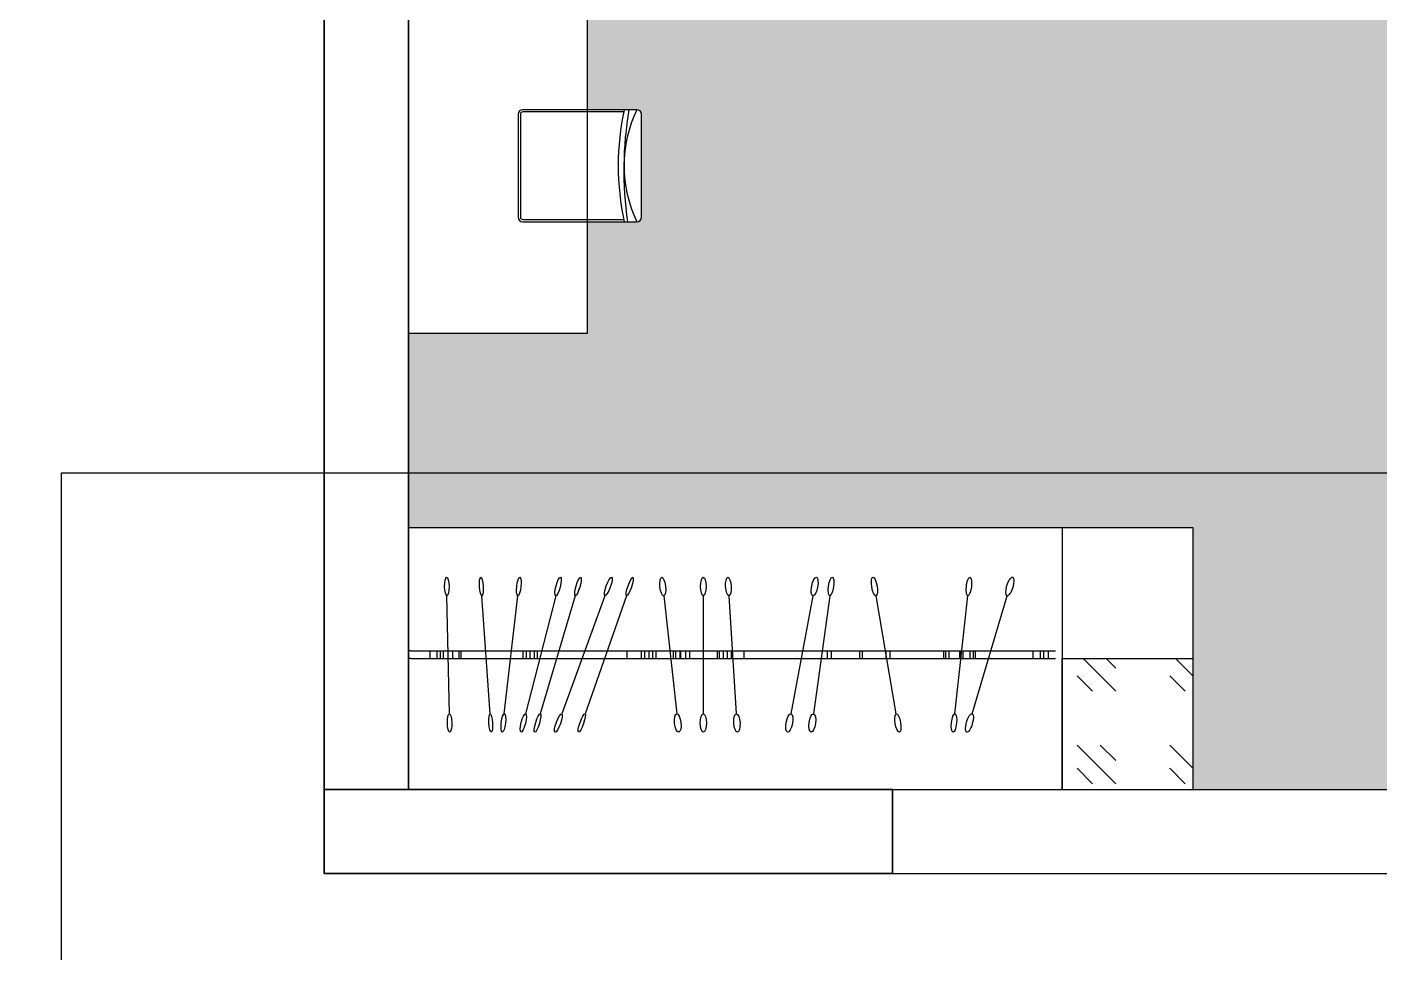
# Model space of a CAD drawing. Header units: millimetres. Extents: x 2258 to 5600, y 711 to 2563.
# Drawn here: x 4393.4 to 4517.6, y 1150.8 to 1236.4 of the extents above; entities that cross this region are included whole.
import ezdxf

# ---------------------------------------------------------------- set-up
doc = ezdxf.new("R2010")
doc.units = ezdxf.units.MM
for name, color, linetype, lineweight in [('HAT', 8, 'Continuous', 18), ('PQI-A-WALL', 30, 'Continuous', 50), ('PQI-ST-COLM', 34, 'Continuous', 40), ('WAL', 7, 'Continuous', 30)]:
    doc.layers.add(name, color=color, linetype=linetype, lineweight=lineweight)

msp = doc.modelspace()

# ---------------------------------------------------------------- hatches: boundary and pattern name
at = {"layer": 'HAT', "lineweight": 30, "true_color": 0x636466}
h = msp.add_hatch(color=251, dxfattribs=at)
h.dxf.hatch_style = 1
h.paths.add_polyline_path([(4202.997, 1342.212), (4164.363, 1342.212), (4155.043, 1342.212), (4155.043, 1330.212), (4131.043, 1330.212), (4131.043, 1301.412), (4131.043, 1262.292), (4092.643, 1262.292), (4055.083, 1262.292), (4055.083, 1330.212), (4031.083, 1330.212), (4031.083, 1300.806), (4031.08, 1248.127), (4178.995, 1248.127), (4178.995, 1283.972), (4202.997, 1283.972)])
h.paths.add_polyline_path([(4178.995, 1248.127), (4031.08, 1248.127), (4031.08, 1235.153), (4031.085, 1235.153), (4031.085, 1211.974), (4054.264, 1211.974), (4119.937, 1211.972), (4130.296, 1211.972), (4130.296, 1228.414), (4140.634, 1228.414), (4140.634, 1232.936, -0.4142136), (4141.045, 1233.347), (4150.499, 1233.347, -0.4142136), (4150.91, 1232.936), (4150.91, 1228.414), (4161.125, 1228.414), (4161.125, 1211.972), (4178.995, 1211.972)])
h.paths.add_polyline_path([(4041.578, 1218.601, -0.0925071), (4043.052, 1217.398, -0.147434), (4041.305, 1216.746, -0.0415583), (4041.613, 1216.245, -0.1092039), (4040.202, 1216.201, -0.1332645), (4040.742, 1214.084, -0.0957329), (4039.413, 1214.685, -0.0925071), (4038.724, 1212.911, -0.1474341), (4037.564, 1214.371, -0.0415583), (4037.182, 1213.924, -0.1092039), (4036.704, 1215.252, -0.1332644), (4034.858, 1214.084, -0.0957329), (4035.019, 1215.534, -0.0925071), (4033.119, 1215.641, -0.1474341), (4034.149, 1217.196, -0.0415583), (4033.606, 1217.42, -0.1092039), (4034.721, 1218.285, -0.1332644), (4033.04, 1219.68, -0.0957329), (4034.469, 1219.975, -0.0925071), (4033.983, 1221.815, -0.1474339), (4035.78, 1221.316, -0.0415583), (4035.826, 1221.902, -0.1092039), (4036.993, 1221.109, -0.1332644), (4037.8, 1223.139, -0.0957329), (4038.522, 1221.871, -0.0925071), (4040.122, 1222.901, -0.147434), (4040.203, 1221.038, -0.0415583), (4040.775, 1221.176, -0.1092039), (4040.381, 1219.821, -0.1332644), (4042.561, 1219.68, -0.0957329)], flags=16)
h.paths.add_polyline_path([(4478.761, 1276.791), (4478.761, 1314.351), (4546.681, 1314.351), (4546.681, 1338.351), (4517.275, 1338.351), (4451.622, 1338.354), (4451.622, 1338.349), (4428.443, 1338.349), (4428.443, 1315.17), (4428.441, 1249.497), (4428.441, 1239.138), (4444.883, 1239.138), (4444.883, 1228.8), (4449.405, 1228.8, -0.4142136), (4449.816, 1228.389), (4449.816, 1218.935, -0.4142136), (4449.405, 1218.524), (4444.883, 1218.524), (4444.883, 1208.309), (4428.441, 1208.309), (4428.441, 1195.472), (4558.681, 1195.472), (4558.681, 1205.071), (4558.681, 1214.391), (4546.681, 1214.391), (4546.681, 1238.391), (4517.881, 1238.391), (4478.761, 1238.391)])
h.paths.add_polyline_path([(4435.07, 1327.856, -0.0925071), (4433.867, 1326.382, -0.147434), (4433.215, 1328.129, -0.0415583), (4432.714, 1327.821, -0.1092039), (4432.67, 1329.232, -0.1332645), (4430.553, 1328.691, -0.0957329), (4431.154, 1330.021, -0.0925071), (4429.38, 1330.71, -0.1474341), (4430.84, 1331.87, -0.0415583), (4430.393, 1332.252, -0.1092039), (4431.72, 1332.729, -0.1332644), (4430.553, 1334.576, -0.0957329), (4432.003, 1334.415, -0.0925071), (4432.11, 1336.314, -0.1474341), (4433.664, 1335.284, -0.0415583), (4433.889, 1335.828, -0.1092039), (4434.754, 1334.713, -0.1332644), (4436.149, 1336.394, -0.0957329), (4436.444, 1334.965, -0.0925071), (4438.284, 1335.45, -0.1474339), (4437.785, 1333.654, -0.0415583), (4438.371, 1333.608, -0.1092039), (4437.578, 1332.441, -0.1332644), (4439.608, 1331.634, -0.0957329), (4438.34, 1330.911, -0.0925071), (4439.37, 1329.312, -0.147434), (4437.507, 1329.231, -0.0415583), (4437.644, 1328.659, -0.1092039), (4436.29, 1329.053, -0.1332644), (4436.149, 1326.873, -0.0957329)], flags=16)
h.paths.add_polyline_path([(4558.681, 1195.472), (4428.441, 1195.472), (4428.441, 1190.439), (4500.441, 1190.439), (4500.441, 1166.437), (4558.681, 1166.437)])
at = {"layer": 'HAT', "lineweight": 30}
h = msp.add_hatch(dxfattribs=at)
h.set_pattern_fill('GOST_GLASS', color=4, angle=-270)
h.set_pattern_definition([(135, (5825.5265, 615.415), (5e-15, 8.485281), [5, -7]), (135, (5825.5265, 617.536), (5e-15, 8.485281), [2, -10]), (135, (5823.405, 615.415), (5e-15, 8.485281), [2, -10])])
h.paths.add_polyline_path([(4488.441, 1178.439), (4488.441, 1166.439), (4500.441, 1166.439), (4500.441, 1178.439)])

# ---------------------------------------------------------------- linework, layer by layer
at = {"color": 246, "lineweight": 30}
msp.add_line((4516.511, 1167.432), (4516.511, 1167.432), dxfattribs=at)
at = {"layer": 'HAT', "color": 18, "lineweight": 30, "true_color": 0x000000}
for p, q in [((4396.592, 1150.793), (4396.592, 1195.472)), ((4396.592, 1195.472), (4599.951, 1195.472)), ((4488.441, 1178.439), (4500.441, 1178.439)), ((4472.869, 1166.437), (4562.544, 1166.437)), ((4488.441, 1166.439), (4500.441, 1166.439)), ((4472.869, 1158.71), (4562.544, 1158.71))]:
    msp.add_line(p, q, dxfattribs=at)
at = {"layer": 'HAT', "color": 24, "lineweight": 30}
for p, q in [((4500.441, 1190.439), (4428.441, 1190.439)), ((4428.441, 1190.439), (4428.441, 1166.439)), ((4500.441, 1190.439), (4488.441, 1190.439)), ((4488.441, 1190.439), (4488.441, 1166.439)), ((4500.441, 1166.439), (4500.441, 1190.439)), ((4500.441, 1166.439), (4500.441, 1190.439)), ((4428.655, 1179.148), (4428.441, 1179.148)), ((4428.655, 1178.439), (4428.441, 1178.439)), ((4488.441, 1166.439), (4488.441, 1178.439)), ((4500.441, 1166.439), (4500.441, 1168.439)), ((4428.441, 1166.439), (4500.441, 1166.439))]:
    msp.add_line(p, q, dxfattribs=at)
at = {"layer": 'PQI-A-WALL', "color": 0, "lineweight": 35, "ltscale": 1000}
msp.add_lwpolyline([(4428.441, 1166.439), (4428.441, 1249.497), (4420.715, 1249.497), (4420.715, 1166.439)], close=True, dxfattribs=at)
at = {"layer": 'PQI-ST-COLM', "color": 0, "lineweight": 35}
msp.add_lwpolyline([(4420.716, 1158.71), (4472.869, 1158.71), (4472.869, 1166.437), (4420.716, 1166.437)], close=True, dxfattribs=at)
at = {"layer": 'WAL', "color": 24}
for p, q in [((4444.883, 1208.309), (4444.883, 1239.138)), ((4438.512, 1228.389), (4438.512, 1218.935)), ((4438.512, 1228.389), (4438.512, 1218.935)), ((4438.717, 1228.389), (4438.717, 1218.935)), ((4438.717, 1228.389), (4438.717, 1218.935)), ((4449.405, 1228.8), (4438.923, 1228.8)), ((4449.405, 1228.8), (4438.923, 1228.8)), ((4448.206, 1228.595), (4438.923, 1228.595)), ((4448.206, 1228.595), (4438.923, 1228.595)), ((4449.816, 1218.935), (4449.816, 1228.389)), ((4449.816, 1218.935), (4449.816, 1228.389)), ((4438.923, 1218.729), (4448.206, 1218.729)), ((4438.923, 1218.729), (4448.206, 1218.729)), ((4438.923, 1218.524), (4449.405, 1218.524)), ((4438.923, 1218.524), (4449.405, 1218.524)), ((4428.441, 1208.309), (4444.883, 1208.309)), ((4432.202, 1173.376), (4431.978, 1184.211)), ((4435.936, 1173.376), (4435.19, 1184.211)), ((4437.237, 1173.376), (4438.476, 1184.211)), ((4441.957, 1184.211), (4439.197, 1173.376)), ((4443.746, 1184.211), (4440.538, 1173.376)), ((4446.468, 1184.211), (4442.514, 1173.376)), ((4448.448, 1184.211), (4444.643, 1173.376)), ((4451.868, 1184.211), (4453.062, 1173.376)), ((4455.498, 1184.211), (4455.498, 1173.376)), ((4457.853, 1184.211), (4458.525, 1173.376)), ((4465.556, 1184.211), (4463.542, 1173.376)), ((4467.105, 1184.211), (4465.613, 1173.376)), ((4473.205, 1173.376), (4471.345, 1184.211)), ((4478.58, 1173.376), (4479.774, 1184.211)), ((4480.166, 1173.376), (4483.374, 1184.211)), ((4428.655, 1179.148), (4487.801, 1179.148)), ((4428.655, 1178.439), (4487.801, 1178.439)), ((4430.43, 1178.439), (4430.43, 1179.148)), ((4431.062, 1178.439), (4431.062, 1179.148)), ((4431.378, 1178.439), (4431.378, 1179.148)), ((4431.649, 1178.439), (4431.649, 1179.148)), ((4432.508, 1178.439), (4432.508, 1179.148)), ((4433.095, 1178.439), (4433.095, 1179.148)), ((4433.276, 1178.439), (4433.276, 1179.148)), ((4438.968, 1178.439), (4438.968, 1179.148)), ((4439.284, 1178.439), (4439.284, 1179.148)), ((4439.601, 1178.439), (4439.601, 1179.148)), ((4440.007, 1178.439), (4440.007, 1179.148)), ((4440.278, 1178.439), (4440.278, 1179.148)), ((4448.5, 1178.439), (4448.5, 1179.148)), ((4449.826, 1178.439), (4449.826, 1179.148)), ((4450.127, 1178.439), (4450.127, 1179.148)), ((4450.533, 1178.439), (4450.533, 1179.148)), ((4450.88, 1178.439), (4450.88, 1179.148)), ((4451.181, 1178.439), (4451.181, 1179.148)), ((4452.762, 1178.439), (4452.762, 1179.148)), ((4452.988, 1178.439), (4452.988, 1179.148)), ((4453.364, 1178.439), (4453.364, 1179.148)), ((4453.44, 1178.439), (4453.44, 1179.148)), ((4453.891, 1178.439), (4453.891, 1179.148)), ((4454.268, 1178.439), (4454.268, 1179.148)), ((4456.791, 1178.439), (4456.791, 1179.148)), ((4456.976, 1178.439), (4456.976, 1179.148)), ((4457.346, 1178.439), (4457.346, 1179.148)), ((4457.716, 1178.439), (4457.716, 1179.148)), ((4458.086, 1178.439), (4458.086, 1179.148)), ((4459.257, 1178.439), (4459.257, 1179.148)), ((4466.902, 1178.439), (4466.902, 1179.148)), ((4467.272, 1178.439), (4467.272, 1179.148)), ((4469.861, 1178.439), (4469.861, 1179.148)), ((4470.108, 1178.439), (4470.108, 1179.148)), ((4472.265, 1178.439), (4472.265, 1179.148)), ((4472.635, 1178.439), (4472.635, 1179.148)), ((4477.567, 1178.439), (4477.567, 1179.148)), ((4477.752, 1178.439), (4477.752, 1179.148)), ((4478.06, 1178.439), (4478.06, 1179.148)), ((4479.047, 1178.439), (4479.047, 1179.148)), ((4479.17, 1178.439), (4479.17, 1179.148)), ((4479.355, 1178.439), (4479.355, 1179.148)), ((4479.971, 1178.439), (4479.971, 1179.148)), ((4480.28, 1178.439), (4480.28, 1179.148)), ((4480.465, 1178.439), (4480.465, 1179.148)), ((4485.766, 1178.439), (4485.766, 1179.148)), ((4486.444, 1178.439), (4486.444, 1179.148)), ((4486.753, 1178.439), (4486.753, 1179.148)), ((4487.184, 1178.439), (4487.184, 1179.148)), ((4432.237, 1171.689), (4432.237, 1171.689)), ((4436.053, 1171.689), (4436.053, 1171.689)), ((4437.044, 1171.689), (4437.044, 1171.691)), ((4478.394, 1171.689), (4478.395, 1171.692))]:
    msp.add_line(p, q, dxfattribs=at)
for centre, radius, start, end in [((4438.923, 1228.389), 0.411, 90, 180), ((4438.923, 1228.389), 0.411, 90, 180), ((4438.923, 1228.389), 0.206, 90, 180), ((4438.923, 1228.389), 0.206, 90, 180), ((4471.404, 1223.662), 23.716, 167.48739, 192.51261), ((4471.404, 1223.662), 23.716, 167.48739, 192.51261), ((4481.624, 1223.202), 33.421, 170.35672, 188.04601), ((4460.008, 1223.662), 11.783, 154.14686, 205.85314), ((4449.405, 1228.389), 0.411, 0, 90), ((4449.405, 1228.389), 0.411, 0, 90), ((4438.923, 1218.935), 0.411, 180, 270), ((4438.923, 1218.935), 0.411, 180, 270), ((4438.923, 1218.935), 0.206, 180, 270), ((4438.923, 1218.935), 0.206, 180, 270), ((4449.405, 1218.935), 0.411, 270, 0), ((4449.405, 1218.935), 0.411, 270, 0)]:
    msp.add_arc(centre, radius, start, end, dxfattribs=at)
for centre, major_axis, ratio in [((4431.96, 1185.055), (-0.017, 0.844), 0.2417153), ((4435.132, 1185.055), (-0.058, 0.844), 0.193898), ((4438.572, 1185.055), (0.096, 0.844), 0.2308394), ((4442.172, 1185.055), (0.215, 0.844), 0.2251506), ((4443.996, 1185.055), (0.25, 0.844), 0.2010045), ((4446.776, 1185.055), (0.308, 0.844), 0.2182623), ((4448.744, 1185.055), (0.296, 0.844), 0.1839407), ((4451.775, 1185.055), (-0.093, 0.844), 0.3012075), ((4455.498, 1185.055), (0, 0.844), 0.3030301), ((4457.801, 1185.055), (-0.052, 0.844), 0.3024498), ((4465.713, 1185.055), (0.157, 0.844), 0.3210647), ((4467.222, 1185.055), (0.116, 0.844), 0.2745976), ((4471.201, 1185.055), (-0.145, 0.844), 0.2910906), ((4479.867, 1185.055), (0.093, 0.844), 0.2755222), ((4483.624, 1185.055), (0.25, 0.844), 0.3131288), ((4432.217, 1172.532), (-0.017, 0.844), 0.2417153), ((4435.99, 1172.532), (-0.058, 0.844), 0.193898), ((4437.151, 1172.532), (0.096, 0.844), 0.2308394), ((4438.982, 1172.532), (0.215, 0.844), 0.2251506), ((4440.288, 1172.532), (0.25, 0.844), 0.2010045), ((4442.206, 1172.532), (0.308, 0.844), 0.2182623), ((4444.347, 1172.532), (0.296, 0.844), 0.1839407), ((4453.155, 1172.532), (-0.093, 0.844), 0.3383719), ((4455.498, 1172.532), (0, 0.844), 0.3436818), ((4458.577, 1172.532), (-0.052, 0.844), 0.3430237), ((4463.385, 1172.532), (0.157, 0.844), 0.3422385), ((4465.497, 1172.532), (0.116, 0.844), 0.3448482), ((4473.35, 1172.532), (-0.145, 0.844), 0.2910906), ((4478.502, 1172.532), (0.093, 0.844), 0.2755222), ((4479.916, 1172.532), (0.25, 0.844), 0.3131288)]:
    msp.add_ellipse(centre, major_axis=major_axis, ratio=ratio, dxfattribs=at)

doc.saveas('drawing.dxf')
